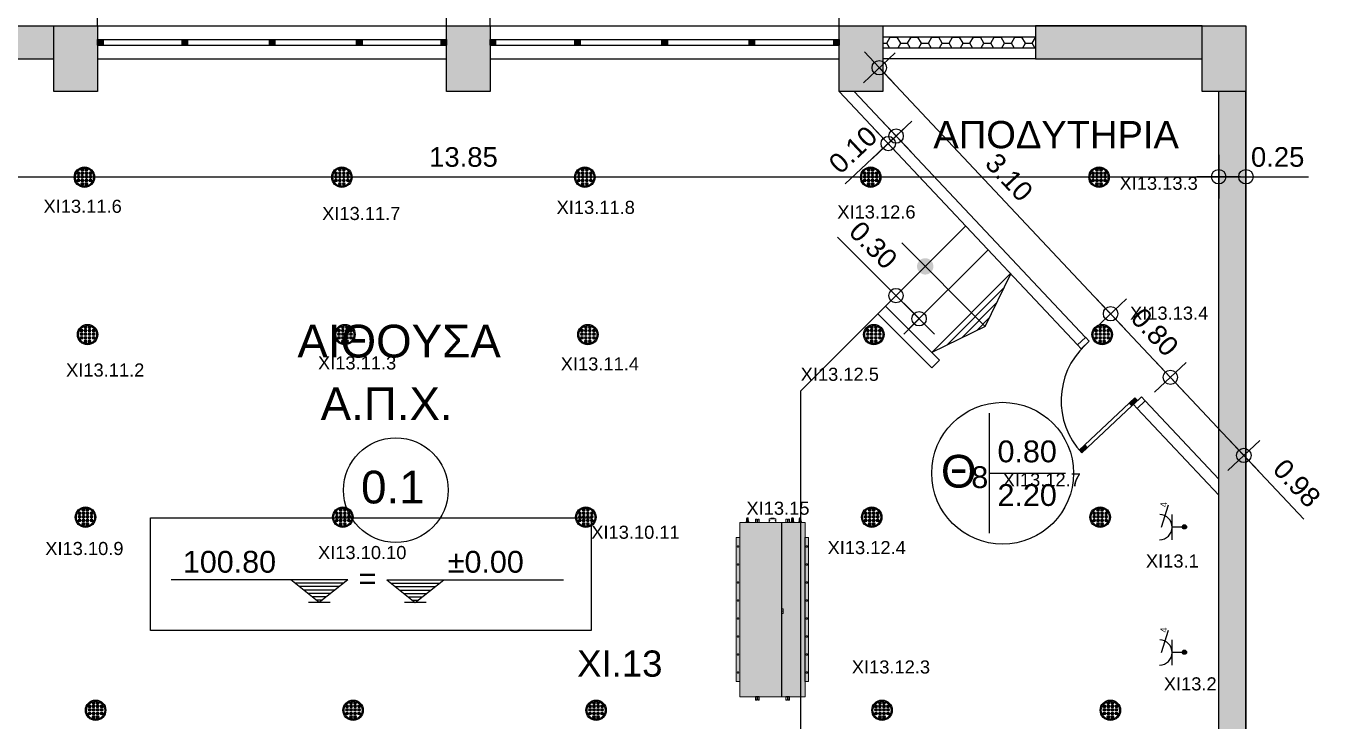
# Model space of a CAD drawing. Header units: metres. Extents: x 0 to 132, y -109 to 310.
# Drawn here: x 43.93 to 55.83, y 19.01 to 25.38 of the extents above; entities that cross this region are included whole.
import ezdxf
from ezdxf.enums import TextEntityAlignment as Align

# ---------------------------------------------------------------- set-up
doc = ezdxf.new("R2010")
doc.units = ezdxf.units.M
doc.header["$LTSCALE"] = 0.036
doc.layers.get('0').update_dxf_attribs({"color": 252})
doc.layers.get('Defpoints').update_dxf_attribs({"color": 252})
for name, color, linetype in [('arxitektonika', 254, 'Continuous'), ('DIMBLK', 252, 'Continuous'), ('electext', 20, 'Continuous'), ('HLEK-SYMBOL', 3, 'Continuous'), ('HLEK_FL001_SYMBOLS', 230, 'Continuous'), ('mihanologika text', 20, 'Continuous'), ('Parathira', 252, 'Continuous')]:
    doc.layers.add(name, color=color, linetype=linetype)
doc.layers.add('axel', color=170, linetype='Continuous', lineweight=0)
doc.styles.add('COMU-N', font='arial.ttf')
doc.styles.get("Standard").update_dxf_attribs({"font": 'arial.ttf'})
doc.dimstyles.new('CADWDOT', dxfattribs={"dimscale": 0.1, "dimtxt": 1.8, "dimasz": 0.08, "dimexe": 2, "dimexo": 0, "dimgap": 0.09, "dimtad": 0, "dimrnd": 0.001, "dimzin": 0, "dimdsep": 46, "dimtxsty": 'Standard', "dimblk1": 'ARTDIM', "dimblk2": 'ARTDIM', "dimsah": 1, "dimcen": 0.09, "dimdle": 0.05, "dimse1": 1, "dimse2": 1, "dimadec": 0, "dimazin": 0, "dimtfac": 1, "dimtmove": 0, "dimatfit": 3, "dimldrblk": 'ARTDIM', "dimfxl": 2, "dimtvp": 0.9999, "dimtolj": 1, "dimtzin": 0, "dimarcsym": 0})

# ---------------------------------------------------------------- blocks, each defined once
blk = doc.blocks.new('A$C3D465094')
at = {"layer": 'Parathira'}
for p, q in [((0.175, 0), (0.175, -3.2)), ((0.225, 0), (0.175, 0)), ((0.175, 0), (0.175, -0.05)), ((0.185, 0), (0.185, -0.05)), ((0.195, 0), (0.195, -0.05)), ((0.205, 0), (0.205, -0.05)), ((0.215, 0), (0.215, -0.05)), ((0.225, 0), (0.225, -3.2)), ((0.225, -0.05), (0.225, 0)), ((0.175, -0.05), (0.225, -0.05)), ((0.225, -0.775), (0.175, -0.775)), ((0.175, -0.775), (0.175, -0.825)), ((0.175, -0.825), (0.225, -0.825)), ((0.185, -0.775), (0.185, -0.825)), ((0.195, -0.775), (0.195, -0.825)), ((0.205, -0.775), (0.205, -0.825)), ((0.215, -0.775), (0.215, -0.825)), ((0.225, -0.825), (0.225, -0.775)), ((0.225, -1.575), (0.175, -1.575)), ((0.175, -1.575), (0.175, -1.625)), ((0.175, -1.625), (0.225, -1.625)), ((0.185, -1.575), (0.185, -1.625)), ((0.195, -1.575), (0.195, -1.625)), ((0.205, -1.575), (0.205, -1.625)), ((0.215, -1.575), (0.215, -1.625)), ((0.225, -1.625), (0.225, -1.575)), ((0.225, -2.375), (0.175, -2.375)), ((0.175, -2.375), (0.175, -2.425)), ((0.185, -2.375), (0.185, -2.425)), ((0.195, -2.375), (0.195, -2.425)), ((0.205, -2.375), (0.205, -2.425)), ((0.215, -2.375), (0.215, -2.425)), ((0.225, -2.425), (0.225, -2.375)), ((0.175, -2.425), (0.225, -2.425)), ((0.225, -3.15), (0.175, -3.15)), ((0.175, -3.15), (0.175, -3.2)), ((0.175, -3.2), (0.225, -3.2)), ((0.185, -3.15), (0.185, -3.2)), ((0.195, -3.15), (0.195, -3.2)), ((0.205, -3.15), (0.205, -3.2)), ((0.215, -3.15), (0.215, -3.2)), ((0.225, -3.2), (0.225, -3.15))]:
    blk.add_line(p, q, dxfattribs=at)
blk = doc.blocks.new('A$C2F020A71')
at = {"layer": 'Parathira'}
for p, q in [((0.05, 0.75), (0.05, 0.05)), ((0.057, 0.68), (0.057, 0.75)), ((0.064, 0.68), (0.064, 0.75)), ((0.071, 0.68), (0.071, 0.75)), ((0.078, 0.68), (0.078, 0.749)), ((0.085, 0.05), (0.085, 0.749)), ((0.085, 0.68), (0.05, 0.68)), ((0.085, 0.12), (0.05, 0.12)), ((0.057, 0.05), (0.057, 0.12)), ((0.064, 0.05), (0.064, 0.12)), ((0.071, 0.05), (0.071, 0.12)), ((0.078, 0.05), (0.078, 0.12)), ((0, 0.1), (0.05, 0.1)), ((0.05, 0), (0, 0)), ((0.05, 0.1), (0.05, 0)), ((0.05, 0.05), (0.085, 0.05)), ((0.75, 0.1), (0.75, 0)), ((0.8, 0.1), (0.75, 0.1)), ((0.75, 0), (0.8, 0))]:
    blk.add_line(p, q, dxfattribs=at)
blk.add_arc((0.05, 0.05), 0.7, 0, 90, dxfattribs=at)
blk = doc.blocks.new('ARTDIM')
at = {"layer": 'DIMBLK'}
for p, q in [((0, -24.9975), (0, 24.9975)), ((-24.9975, 0), (24.9975, 0))]:
    blk.add_line(p, q, dxfattribs=at)
blk.add_circle((0, 0), 8.25, dxfattribs=at)
blk = doc.blocks.new('*D243')
at = {"layer": 'arxitektonika', "color": 0, "lineweight": -2}
for p, q in [((51.838, 24.305), (51.444, 23.935)), ((51.905, 24.368), (51.843, 24.311))]:
    blk.add_line(p, q, dxfattribs=at)
at = {"layer": 'Defpoints', "color": 0, "transparency": 16777216}
for p in [(51.838, 24.305), (52.513, 23.587), (52.586, 23.656)]:
    blk.add_point(p, dxfattribs=at)
at = {"layer": 'arxitektonika', "color": 0, "lineweight": -2, "xscale": 0.008, "yscale": 0.008, "zscale": 0.008}
for p, rotation in [((51.91, 24.374), 43.24496811225573), ((51.838, 24.305), 223.2449681122557)]:
    blk.add_blockref('ARTDIM', p, dxfattribs=dict(at, rotation=rotation))
at = {"layer": 'arxitektonika', "color": 0, "insert": (51.515, 24.248), "char_height": 0.18, "attachment_point": 5, "rotation": 43.245}
blk.add_mtext('\\A1;0.10', dxfattribs=at)
blk = doc.blocks.new('*D245')
at = {"layer": 'arxitektonika', "color": 0, "lineweight": -2}
blk.add_line((41.026, 24.001), (54.86, 24.001), dxfattribs=at)
at = {"layer": 'Defpoints', "color": 0, "transparency": 16777216}
for p in [(41.018, 24.983), (54.868, 24.783), (54.868, 24.001)]:
    blk.add_point(p, dxfattribs=at)
at = {"layer": 'arxitektonika', "color": 0, "lineweight": -2, "xscale": 0.008, "yscale": 0.008, "zscale": 0.008, "rotation": 180}
blk.add_blockref('ARTDIM', (41.018, 24.001), dxfattribs=at)
at = {"layer": 'arxitektonika', "color": 0, "lineweight": -2, "xscale": 0.008, "yscale": 0.008, "zscale": 0.008}
blk.add_blockref('ARTDIM', (54.868, 24.001), dxfattribs=at)
at = {"layer": 'arxitektonika', "color": 0, "insert": (47.943, 24.181), "char_height": 0.18, "attachment_point": 5}
blk.add_mtext('\\A1;13.85', dxfattribs=at)
blk = doc.blocks.new('*D246')
at = {"layer": 'arxitektonika', "color": 0, "lineweight": -2}
for p, q in [((54.876, 24.001), (55.11, 24.001)), ((55.118, 24.001), (55.693, 24.001))]:
    blk.add_line(p, q, dxfattribs=at)
at = {"layer": 'Defpoints', "color": 0, "transparency": 16777216}
for p in [(54.868, 24.783), (55.118, 24.783), (55.118, 24.001)]:
    blk.add_point(p, dxfattribs=at)
at = {"layer": 'arxitektonika', "color": 0, "lineweight": -2, "xscale": 0.008, "yscale": 0.008, "zscale": 0.008, "rotation": 180}
blk.add_blockref('ARTDIM', (54.868, 24.001), dxfattribs=at)
at = {"layer": 'arxitektonika', "color": 0, "lineweight": -2, "xscale": 0.008, "yscale": 0.008, "zscale": 0.008}
blk.add_blockref('ARTDIM', (55.118, 24.001), dxfattribs=at)
at = {"layer": 'arxitektonika', "color": 0, "insert": (55.409, 24.181), "char_height": 0.18, "attachment_point": 5}
blk.add_mtext('\\A1;0.25', dxfattribs=at)
blk = doc.blocks.new('*D45')
at = {"layer": 'arxitektonika', "color": 0, "lineweight": -2}
blk.add_line((51.761, 24.994), (53.871, 22.751), dxfattribs=at)
at = {"layer": 'Defpoints', "color": 0, "transparency": 16777216}
for p in [(51.525, 24.783), (53.877, 22.745), (53.646, 22.528)]:
    blk.add_point(p, dxfattribs=at)
at = {"layer": 'arxitektonika', "color": 0, "lineweight": -2, "xscale": 0.008, "yscale": 0.008, "zscale": 0.008}
for p, rotation in [((51.756, 25), 133.2449681122559), ((53.877, 22.745), 313.2449681122559)]:
    blk.add_blockref('ARTDIM', p, dxfattribs=dict(at, rotation=rotation))
at = {"layer": 'arxitektonika', "color": 0, "insert": (52.947, 23.996), "char_height": 0.18, "attachment_point": 5, "rotation": 313.245}
blk.add_mtext('\\A1;3.10', dxfattribs=at)
blk = doc.blocks.new('*D46')
at = {"layer": 'arxitektonika', "color": 0, "lineweight": -2}
blk.add_line((53.882, 22.739), (54.419, 22.168), dxfattribs=at)
at = {"layer": 'Defpoints', "color": 0, "transparency": 16777216}
for p in [(53.646, 22.528), (54.425, 22.162), (54.194, 21.946)]:
    blk.add_point(p, dxfattribs=at)
at = {"layer": 'arxitektonika', "color": 0, "lineweight": -2, "xscale": 0.008, "yscale": 0.008, "zscale": 0.008}
for p, rotation in [((53.877, 22.745), 133.2449681122552), ((54.425, 22.162), 313.2449681122552)]:
    blk.add_blockref('ARTDIM', p, dxfattribs=dict(at, rotation=rotation))
at = {"layer": 'arxitektonika', "color": 0, "insert": (54.282, 22.577), "char_height": 0.18, "attachment_point": 5, "rotation": 313.245}
blk.add_mtext('\\A1;0.80', dxfattribs=at)
blk = doc.blocks.new('*D47')
at = {"layer": 'arxitektonika', "color": 0, "lineweight": -2}
for p, q in [((54.43, 22.157), (55.093, 21.452)), ((55.099, 21.446), (55.648, 20.862))]:
    blk.add_line(p, q, dxfattribs=at)
at = {"layer": 'Defpoints', "color": 0, "transparency": 16777216}
for p in [(54.186, 21.937), (55.099, 21.446), (54.86, 21.221)]:
    blk.add_point(p, dxfattribs=at)
at = {"layer": 'arxitektonika', "color": 0, "lineweight": -2, "xscale": 0.008, "yscale": 0.008, "zscale": 0.008}
for p, rotation in [((54.425, 22.162), 133.2449681122554), ((55.099, 21.446), 313.2449681122554)]:
    blk.add_blockref('ARTDIM', p, dxfattribs=dict(at, rotation=rotation))
at = {"layer": 'arxitektonika', "color": 0, "insert": (55.585, 21.192), "char_height": 0.18, "attachment_point": 5, "rotation": 313.245}
blk.add_mtext('\\A1;0.98', dxfattribs=at)
blk = doc.blocks.new('*D52')
at = {"layer": 'arxitektonika', "color": 0, "lineweight": -2}
for p, q in [((51.909, 22.911), (51.374, 23.447)), ((52.116, 22.705), (51.915, 22.906))]:
    blk.add_line(p, q, dxfattribs=at)
at = {"layer": 'Defpoints', "color": 0, "transparency": 16777216}
for p in [(51.813, 22.815), (52.121, 22.699), (52.025, 22.603)]:
    blk.add_point(p, dxfattribs=at)
at = {"layer": 'arxitektonika', "color": 0, "lineweight": -2, "xscale": 0.008, "yscale": 0.008, "zscale": 0.008}
for p, rotation in [((51.909, 22.911), 134.9999999999996), ((52.121, 22.699), 314.9999999999995)]:
    blk.add_blockref('ARTDIM', p, dxfattribs=dict(at, rotation=rotation))
at = {"layer": 'arxitektonika', "color": 0, "insert": (51.701, 23.374), "char_height": 0.18, "attachment_point": 5, "rotation": 315}
blk.add_mtext('\\A1;0.30', dxfattribs=at)
blk = doc.blocks.new('gJ6_a14')
at = {"linetype": 'Continuous'}
for p, q in [((-0.1176, 0.1119), (0.113, 0.1119)), ((0, 0.1119), (0, 0))]:
    blk.add_line(p, q, dxfattribs=at)
blk.add_arc((-0.0023, 0.2279), 0.1153, 180, 358.95657, dxfattribs=at)
blk = doc.blocks.new('*X789')
at = {"color": 0}
for p, q in [((15.598, 2.587), (15.737, 2.727)), ((15.598, 2.622), (15.702, 2.727)), ((15.601, 2.607), (15.609, 2.616)), ((15.604, 2.646), (15.605, 2.647)), ((15.605, 2.559), (15.765, 2.719)), ((15.605, 2.577), (15.614, 2.585)), ((15.609, 2.652), (15.618, 2.66)), ((15.611, 2.547), (15.618, 2.554)), ((15.614, 2.621), (15.623, 2.63)), ((15.617, 2.536), (15.789, 2.707)), ((15.618, 2.59), (15.627, 2.599)), ((15.623, 2.665), (15.631, 2.674)), ((15.623, 2.559), (15.631, 2.568)), ((15.627, 2.634), (15.636, 2.643)), ((15.627, 2.528), (15.636, 2.537)), ((15.631, 2.603), (15.64, 2.612)), ((15.633, 2.516), (15.808, 2.691)), ((15.636, 2.678), (15.645, 2.687)), ((15.636, 2.572), (15.645, 2.581)), ((15.64, 2.647), (15.649, 2.656)), ((15.64, 2.541), (15.649, 2.55)), ((15.645, 2.616), (15.654, 2.625)), ((15.645, 2.51), (15.654, 2.519)), ((15.649, 2.691), (15.658, 2.7)), ((15.649, 2.585), (15.658, 2.594)), ((15.653, 2.501), (15.824, 2.672)), ((15.654, 2.66), (15.662, 2.669)), ((15.654, 2.554), (15.662, 2.563)), ((15.658, 2.63), (15.667, 2.638)), ((15.658, 2.523), (15.667, 2.532)), ((15.662, 2.705), (15.671, 2.714)), ((15.662, 2.599), (15.671, 2.607)), ((15.664, 2.494), (15.671, 2.501)), ((15.667, 2.674), (15.676, 2.683)), ((15.667, 2.568), (15.676, 2.577)), ((15.671, 2.643), (15.68, 2.652)), ((15.671, 2.537), (15.68, 2.546)), ((15.676, 2.718), (15.678, 2.721)), ((15.676, 2.489), (15.836, 2.648)), ((15.676, 2.612), (15.685, 2.621)), ((15.676, 2.506), (15.685, 2.515)), ((15.68, 2.687), (15.689, 2.696)), ((15.68, 2.581), (15.689, 2.59)), ((15.685, 2.656), (15.693, 2.665)), ((15.685, 2.55), (15.693, 2.559)), ((15.689, 2.625), (15.698, 2.634)), ((15.689, 2.519), (15.698, 2.528)), ((15.693, 2.7), (15.702, 2.709)), ((15.693, 2.594), (15.702, 2.603)), ((15.693, 2.488), (15.702, 2.497)), ((15.698, 2.669), (15.707, 2.678)), ((15.698, 2.563), (15.707, 2.572)), ((15.702, 2.638), (15.711, 2.647)), ((15.702, 2.532), (15.711, 2.541)), ((15.705, 2.482), (15.843, 2.62)), ((15.707, 2.714), (15.715, 2.722)), ((15.707, 2.607), (15.715, 2.616)), ((15.707, 2.501), (15.715, 2.51)), ((15.711, 2.683), (15.72, 2.691)), ((15.711, 2.577), (15.72, 2.585)), ((15.715, 2.652), (15.724, 2.66)), ((15.715, 2.546), (15.724, 2.554)), ((15.72, 2.727), (15.721, 2.728)), ((15.72, 2.621), (15.729, 2.63)), ((15.72, 2.515), (15.729, 2.523)), ((15.724, 2.696), (15.733, 2.705)), ((15.724, 2.59), (15.733, 2.599)), ((15.724, 2.484), (15.733, 2.493)), ((15.729, 2.665), (15.738, 2.674)), ((15.729, 2.559), (15.738, 2.568)), ((15.733, 2.634), (15.742, 2.643)), ((15.733, 2.528), (15.742, 2.537)), ((15.738, 2.709), (15.746, 2.718)), ((15.738, 2.603), (15.746, 2.612)), ((15.738, 2.497), (15.746, 2.506)), ((15.741, 2.482), (15.842, 2.584)), ((15.742, 2.678), (15.751, 2.687)), ((15.742, 2.572), (15.751, 2.581)), ((15.746, 2.647), (15.755, 2.656)), ((15.746, 2.541), (15.755, 2.55)), ((15.751, 2.722), (15.752, 2.724)), ((15.751, 2.616), (15.76, 2.625)), ((15.751, 2.51), (15.76, 2.519)), ((15.755, 2.691), (15.764, 2.7)), ((15.755, 2.585), (15.764, 2.594)), ((15.76, 2.66), (15.768, 2.669)), ((15.76, 2.554), (15.768, 2.563)), ((15.764, 2.63), (15.773, 2.638)), ((15.764, 2.523), (15.773, 2.532)), ((15.768, 2.705), (15.777, 2.714)), ((15.768, 2.599), (15.777, 2.607)), ((15.768, 2.493), (15.777, 2.501)), ((15.773, 2.674), (15.782, 2.683)), ((15.773, 2.568), (15.782, 2.577)), ((15.777, 2.643), (15.786, 2.652)), ((15.777, 2.537), (15.786, 2.546)), ((15.782, 2.612), (15.791, 2.621)), ((15.782, 2.506), (15.791, 2.515)), ((15.786, 2.687), (15.795, 2.696)), ((15.786, 2.581), (15.795, 2.59)), ((15.791, 2.656), (15.799, 2.665)), ((15.791, 2.55), (15.799, 2.559)), ((15.795, 2.625), (15.804, 2.634)), ((15.795, 2.519), (15.804, 2.528)), ((15.799, 2.594), (15.808, 2.603)), ((15.804, 2.669), (15.813, 2.678)), ((15.804, 2.563), (15.813, 2.572)), ((15.808, 2.638), (15.817, 2.647)), ((15.808, 2.532), (15.817, 2.541)), ((15.813, 2.607), (15.822, 2.616)), ((15.817, 2.577), (15.826, 2.585)), ((15.822, 2.652), (15.83, 2.66)), ((15.822, 2.546), (15.83, 2.554)), ((15.826, 2.621), (15.835, 2.63)), ((15.83, 2.59), (15.839, 2.599)), ((15.835, 2.559), (15.835, 2.56)), ((15.839, 2.634), (15.84, 2.635)), ((15.844, 2.603), (15.844, 2.603))]:
    blk.add_line(p, q, dxfattribs=at)
blk = doc.blocks.new('GJ6_A78')
at = {"layer": 'HLEK-SYMBOL', "color": 0, "linetype": 'Continuous'}
blk.add_circle((0, 0), 0.0989, dxfattribs=at)
at = {"layer": 'HLEK-SYMBOL', "color": 0, "xscale": 0.8, "yscale": 0.8, "zscale": 0.8}
blk.add_blockref('*X789', (-12.576, -2.084), dxfattribs=at)
blk = doc.blocks.new('priza')
at = {"layer": 'HLEK_FL001_SYMBOLS', "rotation": 180}
blk.add_blockref('gJ6_a14', (87.4, -100.495), dxfattribs=at)
at = {"layer": 'HLEK_FL001_SYMBOLS', "xscale": 0.1951472641207488, "yscale": 0.1951472641207488, "zscale": 0.1951472641207488}
blk.add_blockref('GJ6_A78', (87.4, -100.495), dxfattribs=at)
blk = doc.blocks.new('priza tetrapli')
at = {"layer": 'HLEK_FL001_SYMBOLS', "ltscale": 5}
blk.add_line((444.126, -18.901), (444.331, -18.966), dxfattribs=at)
at = {"layer": 'HLEK_FL001_SYMBOLS', "rotation": 180}
blk.add_blockref('priza', (531.53, -119.607), dxfattribs=at)
at = {"layer": 'HLEK_FL001_SYMBOLS', "ltscale": 5}
blk.add_text('4', height=0.06, dxfattribs=at).set_placement((444.31, -18.952))
blk = doc.blocks.new('led downlight 26W xoneyto 18cm')
at = {"layer": 'HLEK_FL001_SYMBOLS'}
h = blk.add_hatch(color=256, dxfattribs=at)
h.paths.add_polyline_path([(45.011, 62.652, 1), (45.198, 62.652, 1)])
h.paths.add_polyline_path([(45.187, 62.652, 1), (45.021, 62.652, 1)], flags=16)
at = {"layer": 'HLEK_FL001_SYMBOLS', "linetype": 'Continuous', "lineweight": 0}
h = blk.add_hatch(color=11, dxfattribs=at)
h.dxf.hatch_style = 1
h.paths.add_polyline_path([(45.098, 62.719, 1), (45.072, 62.719, 1)])
h = blk.add_hatch(color=11, dxfattribs=at)
h.dxf.hatch_style = 1
h.paths.add_polyline_path([(45.136, 62.719, 1), (45.109, 62.719, 1)])
h = blk.add_hatch(color=11, dxfattribs=at)
h.dxf.hatch_style = 1
h.paths.add_polyline_path([(45.062, 62.688, 1), (45.035, 62.688, 1)])
h = blk.add_hatch(color=11, dxfattribs=at)
h.dxf.hatch_style = 1
h.paths.add_polyline_path([(45.062, 62.656, 1), (45.035, 62.656, 1)])
h = blk.add_hatch(color=11, dxfattribs=at)
h.dxf.hatch_style = 1
h.paths.add_polyline_path([(45.062, 62.622, 1), (45.035, 62.622, 1)])
h = blk.add_hatch(color=11, dxfattribs=at)
h.dxf.hatch_style = 1
h.paths.add_polyline_path([(45.098, 62.688, 1), (45.072, 62.688, 1)])
h = blk.add_hatch(color=11, dxfattribs=at)
h.dxf.hatch_style = 1
h.paths.add_polyline_path([(45.098, 62.656, 1), (45.072, 62.656, 1)])
h = blk.add_hatch(color=11, dxfattribs=at)
h.dxf.hatch_style = 1
h.paths.add_polyline_path([(45.098, 62.622, 1), (45.072, 62.622, 1)])
h = blk.add_hatch(color=11, dxfattribs=at)
h.dxf.hatch_style = 1
h.paths.add_polyline_path([(45.136, 62.688, 1), (45.109, 62.688, 1)])
h = blk.add_hatch(color=11, dxfattribs=at)
h.dxf.hatch_style = 1
h.paths.add_polyline_path([(45.136, 62.656, 1), (45.109, 62.656, 1)])
h = blk.add_hatch(color=11, dxfattribs=at)
h.dxf.hatch_style = 1
h.paths.add_polyline_path([(45.136, 62.622, 1), (45.109, 62.622, 1)])
h = blk.add_hatch(color=11, dxfattribs=at)
h.dxf.hatch_style = 1
h.paths.add_polyline_path([(45.172, 62.688, 1), (45.145, 62.688, 1)])
h = blk.add_hatch(color=11, dxfattribs=at)
h.dxf.hatch_style = 1
h.paths.add_polyline_path([(45.172, 62.656, 1), (45.145, 62.656, 1)])
h = blk.add_hatch(color=11, dxfattribs=at)
h.dxf.hatch_style = 1
h.paths.add_polyline_path([(45.172, 62.622, 1), (45.145, 62.622, 1)])
h = blk.add_hatch(color=11, dxfattribs=at)
h.dxf.hatch_style = 1
h.paths.add_polyline_path([(45.098, 62.591, 1), (45.072, 62.591, 1)])
h = blk.add_hatch(color=11, dxfattribs=at)
h.dxf.hatch_style = 1
h.paths.add_polyline_path([(45.136, 62.591, 1), (45.109, 62.591, 1)])
at = {"layer": 'HLEK_FL001_SYMBOLS'}
for radius in [0.0936, 0.0831]:
    blk.add_circle((45.104, 62.652), radius, dxfattribs=at)
at = {"layer": 'HLEK_FL001_SYMBOLS', "linetype": 'Continuous', "lineweight": 0}
for centre in [(45.085, 62.719), (45.122, 62.719), (45.049, 62.688), (45.049, 62.656), (45.049, 62.622), (45.085, 62.688), (45.085, 62.656), (45.085, 62.622), (45.122, 62.688), (45.122, 62.656), (45.122, 62.622), (45.159, 62.688), (45.159, 62.656), (45.159, 62.622), (45.085, 62.591), (45.122, 62.591)]:
    blk.add_circle(centre, 0.0134, dxfattribs=at)
blk = doc.blocks.new('A$C5A126718')
at = {"layer": 'axel'}
for p, q in [((-0.032, 0.034), (-0.032, 0.032)), ((-0.03, 0.034), (-0.032, 0.034)), ((-0.032, 0.032), (-0.032, 0.024)), ((-0.032, 0.032), (-0.03, 0.032)), ((-0.032, 0.024), (-0.03, 0.024)), ((-0.032, 0.024), (-0.032, 0.021)), ((-0.03, 0.021), (-0.032, 0.021)), ((-0.03, 0.013), (-0.032, 0.013)), ((-0.032, 0.013), (-0.032, 0.011)), ((-0.032, 0.011), (-0.03, 0.011)), ((-0.032, 0.011), (-0.032, 0.002)), ((-0.032, 0.002), (-0.03, 0.002)), ((-0.032, 0.002), (-0.032, 0)), ((-0.03, 0), (-0.032, 0)), ((-0.001, 0.034), (-0.03, 0.034)), ((-0.03, 0.034), (-0.03, 0.032)), ((-0.03, 0.032), (-0.03, 0.024)), ((-0.03, 0.024), (-0.03, 0.021)), ((-0.03, 0.021), (-0.013, 0.021)), ((-0.03, 0.013), (-0.03, 0.011)), ((-0.013, 0.013), (-0.03, 0.013)), ((-0.03, 0.011), (-0.03, 0.002)), ((-0.03, 0.002), (-0.03, 0)), ((-0.03, 0), (-0.001, 0)), ((-0.001, 0.034), (0, 0.034)), ((-0.001, 0.034), (-0.001, 0.033)), ((-0.001, 0.033), (-0.001, 0.03)), ((-0.001, 0.03), (-0.001, 0.027)), ((-0.001, 0.027), (0, 0.027)), ((-0.001, 0.027), (-0.001, 0.027)), ((-0.001, 0.007), (-0.001, 0.027)), ((-0.001, 0.007), (0, 0.007)), ((-0.001, 0.007), (-0.001, 0.004)), ((-0.001, 0.007), (-0.001, 0.007)), ((-0.001, 0.004), (-0.001, 0.001)), ((-0.001, 0.001), (-0.001, 0)), ((-0.001, 0), (0, 0)), ((0, 0.027), (0, 0.034)), ((0, 0.027), (0, 0.034)), ((0, 0.021), (0, 0.027)), ((0, 0.021), (0, 0.027)), ((0, 0.021), (0, 0.021)), ((0, 0.019), (0, 0.021)), ((0, 0.021), (0, 0.021)), ((0, 0.019), (0, 0.021)), ((0, 0.016), (0, 0.019)), ((0, 0.016), (0, 0.019)), ((0, 0.014), (0, 0.016)), ((0, 0.014), (0, 0.016)), ((0, 0.013), (0, 0.014)), ((0, 0.013), (0, 0.014)), ((0, 0.007), (0, 0.013)), ((0, 0.007), (0, 0.013)), ((0, 0), (0, 0.007)), ((0, 0), (0, 0.007))]:
    blk.add_line(p, q, dxfattribs=at)
blk.add_arc((-0.013, 0.017), 0.00429, 270, 90, dxfattribs=at)
blk = doc.blocks.new('A$C3A54651E')
at = {"layer": 'axel'}
for p, q in [((0.009, 0.023), (0, 0.023)), ((0, 0.023), (0, 0)), ((0.009, 0), (0, 0)), ((0.009, 0), (0.009, 0.023)), ((0.009, 0.017), (0.016, 0.017)), ((0.009, 0.006), (0.016, 0.006)), ((0.016, 0.004), (0.016, 0.019)), ((0.016, 0.019), (0.017, 0.019)), ((0.016, 0.004), (0.017, 0.003)), ((0.017, 0.003), (0.017, 0.019)), ((0.017, 0.019), (0.018, 0.019)), ((0.017, 0.003), (0.018, 0.003)), ((0.018, 0.02), (0.018, 0.02)), ((0.018, 0.02), (0.018, 0.02)), ((0.018, 0.02), (0.018, 0.019)), ((0.018, 0.019), (0.018, 0.015)), ((0.018, 0.015), (0.018, 0.007)), ((0.018, 0.007), (0.018, 0.003)), ((0.018, 0.003), (0.018, 0.003)), ((0.018, 0.003), (0.018, 0.003)), ((0.019, 0.02), (0.025, 0.02)), ((0.019, 0.02), (0.025, 0.02)), ((0.019, 0.011), (0.025, 0.011)), ((0.019, 0.003), (0.025, 0.003)), ((0.026, 0.018), (0.026, 0.02)), ((0.026, 0.02), (0.026, 0.02)), ((0.026, 0.02), (0.026, 0.02)), ((0.026, 0.015), (0.026, 0.018)), ((0.026, 0.018), (0.028, 0.018)), ((0.026, 0.007), (0.026, 0.015)), ((0.026, 0.005), (0.026, 0.007)), ((0.026, 0.003), (0.026, 0.005)), ((0.026, 0.005), (0.028, 0.005)), ((0.026, 0.003), (0.026, 0.003)), ((0.028, 0.019), (0.037, 0.019)), ((0.028, 0.018), (0.028, 0.019)), ((0.028, 0.005), (0.028, 0.018)), ((0.028, 0.003), (0.028, 0.005)), ((0.028, 0.003), (0.037, 0.003)), ((0.037, 0.003), (0.037, 0.019)), ((0.037, 0.019), (0.037, 0.019)), ((0.037, 0.018), (0.037, 0.019)), ((0.037, 0.005), (0.037, 0.018)), ((0.037, 0.018), (0.04, 0.018)), ((0.037, 0.004), (0.037, 0.005)), ((0.037, 0.005), (0.04, 0.005)), ((0.037, 0.004), (0.037, 0.003)), ((0.04, 0.005), (0.04, 0.018)), ((0.042, 0.016), (0.04, 0.018)), ((0.042, 0.007), (0.04, 0.005)), ((0.042, 0.007), (0.042, 0.016))]:
    blk.add_line(p, q, dxfattribs=at)
for points in [[(0.019, 0.02, 0.015295), (0.019, 0.019, 0.017604), (0.019, 0.018), (0.018, 0.017, 0.02245), (0.018, 0.016), (0.018, 0.015)], [(0.018, 0.02, 0.159929), (0.018, 0.02, 0.090191), (0.018, 0.02, 0.0462), (0.018, 0.02, 0.02623), (0.019, 0.02), (0.019, 0.02, 0.013719), (0.019, 0.02, 0.009481), (0.019, 0.02, 0.006867), (0.019, 0.02, 0.005151), (0.019, 0.02)], [(0.019, 0.02, 0.004311), (0.019, 0.02, 0.005535), (0.019, 0.02, 0.007292), (0.019, 0.02, 0.009929), (0.019, 0.02), (0.019, 0.02, 0.019665), (0.018, 0.02, 0.032685), (0.018, 0.02, 0.060642), (0.018, 0.02), (0.018, 0.02)], [(0.018, 0.015, 0.023182), (0.018, 0.014, 0.022013), (0.019, 0.013), (0.019, 0.013, 0.017076), (0.019, 0.011), (0.019, 0.011)], [(0.019, 0.011, 0.016103), (0.019, 0.01, 0.018613), (0.019, 0.009), (0.018, 0.008, 0.023826), (0.018, 0.007), (0.018, 0.007)], [(0.018, 0.007, 0.024647), (0.018, 0.006, 0.023359), (0.019, 0.005), (0.019, 0.004, 0.018023), (0.019, 0.003), (0.019, 0.003)], [(0.019, 0.003, -0.004311), (0.019, 0.003, -0.005535), (0.019, 0.003, -0.007292), (0.019, 0.003, -0.009929), (0.019, 0.003), (0.019, 0.003, -0.019665), (0.018, 0.003, -0.032685), (0.018, 0.003, -0.060642), (0.018, 0.003), (0.018, 0.003)], [(0.025, 0.02, 0.004812), (0.026, 0.02, 0.00636), (0.026, 0.02, 0.008685), (0.026, 0.02, 0.012384), (0.026, 0.02), (0.026, 0.02, 0.023143), (0.026, 0.02, 0.039656), (0.026, 0.02, 0.07579), (0.026, 0.02, 0.144125), (0.026, 0.02)], [(0.026, 0.015, 0.023214), (0.026, 0.016, 0.02204), (0.026, 0.018), (0.026, 0.018, 0.017046), (0.026, 0.019), (0.025, 0.02)], [(0.026, 0.02, 0.102242), (0.026, 0.02, 0.051435), (0.026, 0.02, 0.028507), (0.026, 0.02, 0.01755), (0.026, 0.02), (0.026, 0.02, 0.009159), (0.026, 0.02, 0.006785), (0.026, 0.02, 0.005184), (0.026, 0.02), (0.025, 0.02)], [(0.025, 0.011, 0.01528), (0.026, 0.012, 0.017585), (0.026, 0.013), (0.026, 0.014, 0.022468), (0.026, 0.015), (0.026, 0.015)], [(0.026, 0.007, 0.024685), (0.026, 0.008, 0.023392), (0.026, 0.009), (0.026, 0.009, 0.017988), (0.026, 0.01), (0.025, 0.011)], [(0.025, 0.003, 0.016073), (0.026, 0.004, 0.018575), (0.026, 0.005), (0.026, 0.005, 0.023861), (0.026, 0.006), (0.026, 0.007)], [(0.026, 0.003, -0.102242), (0.026, 0.003, -0.051435), (0.026, 0.003, -0.028507), (0.026, 0.003, -0.01755), (0.026, 0.003), (0.026, 0.003, -0.009159), (0.026, 0.003, -0.006785), (0.026, 0.003, -0.005184), (0.026, 0.003), (0.025, 0.003)]]:
    blk.add_lwpolyline(points, format="xyb", dxfattribs=at)
blk = doc.blocks.new('A$C531E15D6')
at = {"layer": 'axel'}
for p, q in [((0, 0.024), (0, -0.036)), ((0, 0.024), (0.001, 0.024)), ((0.002, 0.024), (0, 0.022)), ((0, 0.006), (0, 0.022)), ((0, 0.013), (0, 0.013)), ((0, 0.011), (0, 0.011)), ((0, 0.007), (0, 0.003)), ((0, 0.007), (0, 0.003)), ((0, -0.006), (0, 0.006)), ((0, 0.006), (0, 0.006)), ((0, -0.006), (0, 0.006)), ((0, 0.003), (0, -0.028)), ((0.001, 0.024), (0.001, 0.024)), ((0.001, 0.024), (0.002, 0.024)), ((0.001, 0.024), (0.001, 0.024)), ((0.002, 0.024), (0.032, 0.024)), ((0.002, 0.024), (0.032, 0.024)), ((0.032, 0.024), (0.034, 0.022)), ((0.034, 0.022), (0.034, 0.013)), ((0.034, 0.022), (0.034, 0.013)), ((0.038, 0.013), (0.034, 0.013)), ((0.034, 0.013), (0.034, -0.025)), ((0.034, 0.013), (0.034, -0.025)), ((0.035, 0.006), (0.034, 0.006)), ((0.035, 0.006), (0.035, -0.006)), ((0.036, 0.01), (0.036, 0.005)), ((0.04, 0.01), (0.036, 0.01)), ((0.036, 0.005), (0.036, 0.004)), ((0.036, 0.005), (0.036, 0.004)), ((0.036, 0.004), (0.036, -0.006)), ((0.036, 0.004), (0.036, -0.006)), ((0.038, 0.013), (0.038, 0.01)), ((0.04, 0.01), (0.04, -0.006)), ((0, -0.018), (0, -0.006)), ((0, -0.018), (0, -0.006)), ((0, -0.034), (0, -0.018)), ((0, -0.018), (0, -0.018)), ((0, -0.023), (0, -0.023)), ((0, -0.025), (0, -0.025)), ((0, -0.028), (0, -0.031)), ((0, -0.028), (0, -0.031)), ((0.002, -0.036), (0, -0.034)), ((0, -0.036), (0.002, -0.036)), ((0.032, -0.036), (0.002, -0.036)), ((0.032, -0.036), (0.002, -0.036)), ((0.034, -0.034), (0.032, -0.036)), ((0.035, -0.017), (0.034, -0.017)), ((0.038, -0.024), (0.034, -0.024)), ((0.034, -0.025), (0.034, -0.034)), ((0.034, -0.025), (0.034, -0.034)), ((0.035, -0.006), (0.035, -0.017)), ((0.036, -0.006), (0.036, -0.016)), ((0.036, -0.006), (0.036, -0.016)), ((0.036, -0.016), (0.036, -0.022)), ((0.036, -0.016), (0.036, -0.016)), ((0.036, -0.016), (0.036, -0.016)), ((0.04, -0.022), (0.036, -0.022)), ((0.038, -0.024), (0.038, -0.022)), ((0.04, -0.006), (0.04, -0.022))]:
    blk.add_line(p, q, dxfattribs=at)
for centre, radius in [((0.017, 0.02), 0.00214), ((0.017, 0.02), 0.00111), ((0.017, -0.032), 0.00214), ((0.017, -0.032), 0.00111)]:
    blk.add_circle(centre, radius, dxfattribs=at)
for centre, radius, start, end in [((0.032, 0.022), 0.00214, 0, 90), ((0.035, 0.005), 0.00107, 0, 89.5416), ((0.032, -0.034), 0.00214, 270, 0), ((0.035, -0.016), 0.00107, 270.4584, 0)]:
    blk.add_arc(centre, radius, start, end, dxfattribs=at)
blk = doc.blocks.new('FCU 10 KANALATO')
at = {"layer": 'axel'}
for color, points in [(150, [(47986.674, 13560.163), (47986.674, 13560.021), (47986.675, 13560.021), (47986.675, 13560.013), (47986.675, 13560.007), (47986.675, 13560.007), (47986.675, 13560.002), (47986.675, 13559.993), (47986.675, 13559.986), (47986.674, 13559.986), (47986.674, 13559.782), (47987.779, 13559.782), (47988.267, 13559.782), (47988.267, 13559.782), (47988.27, 13559.782), (47988.27, 13560.163)]), (151, [(47988.271, 13559.565), (47988.271, 13559.598), (47988.271, 13559.598), (47988.271, 13559.621), (47988.271, 13559.621), (47988.271, 13559.668), (47988.271, 13559.668), (47988.271, 13559.691), (47988.271, 13559.691), (47988.271, 13559.706), (47988.271, 13559.706), (47988.271, 13559.713), (47988.271, 13559.719), (47988.271, 13559.72), (47988.271, 13559.725), (47988.271, 13559.733), (47988.271, 13559.74), (47988.271, 13559.74), (47988.271, 13559.778), (47987.48, 13559.778), (47987.48, 13559.764), (47987.436, 13559.764), (47987.436, 13559.778), (47986.674, 13559.778), (47986.674, 13559.74), (47986.675, 13559.74), (47986.675, 13559.733), (47986.675, 13559.727), (47986.675, 13559.722), (47986.675, 13559.719), (47986.675, 13559.713), (47986.675, 13559.706), (47986.674, 13559.706), (47986.674, 13559.565)])]:
    blk.add_hatch(color=color, dxfattribs=at).paths.add_polyline_path(points)
h = blk.add_hatch(color=211, dxfattribs=at)
h.paths.add_polyline_path([(47988.134, 13560.164), (47988.134, 13560.197), (47986.814, 13560.197), (47986.814, 13560.164)])
h.paths.add_polyline_path([(47987.556, 13560.188, -1), (47987.556, 13560.173, -1)], flags=16)
h.paths.add_polyline_path([(47987.391, 13560.173, -1), (47987.391, 13560.188, -1)], flags=16)
h.paths.add_polyline_path([(47987.721, 13560.188, -1), (47987.721, 13560.173, -1)], flags=16)
h.paths.add_polyline_path([(47987.226, 13560.173, -1), (47987.226, 13560.188, -1)], flags=16)
h.paths.add_polyline_path([(47987.886, 13560.188, -1), (47987.886, 13560.173, -1)], flags=16)
h.paths.add_polyline_path([(47987.061, 13560.173, -1), (47987.061, 13560.188, -1)], flags=16)
h.paths.add_polyline_path([(47988.051, 13560.188, -1), (47988.051, 13560.173, -1)], flags=16)
h.paths.add_polyline_path([(47986.896, 13560.173, -1), (47986.896, 13560.188, -1)], flags=16)
h = blk.add_hatch(color=211, dxfattribs=at)
h.paths.add_polyline_path([(47988.134, 13559.533), (47988.134, 13559.566), (47986.814, 13559.566), (47986.814, 13559.533)])
h.paths.add_polyline_path([(47987.556, 13559.557, -1), (47987.556, 13559.542, -1)], flags=16)
h.paths.add_polyline_path([(47987.391, 13559.542, -1), (47987.391, 13559.557, -1)], flags=16)
h.paths.add_polyline_path([(47987.721, 13559.557, -1), (47987.721, 13559.542, -1)], flags=16)
h.paths.add_polyline_path([(47987.226, 13559.542, -1), (47987.226, 13559.557, -1)], flags=16)
h.paths.add_polyline_path([(47987.886, 13559.557, -1), (47987.886, 13559.542, -1)], flags=16)
h.paths.add_polyline_path([(47987.061, 13559.542, -1), (47987.061, 13559.557, -1)], flags=16)
h.paths.add_polyline_path([(47988.051, 13559.557, -1), (47988.051, 13559.542, -1)], flags=16)
h.paths.add_polyline_path([(47986.896, 13559.542, -1), (47986.896, 13559.557, -1)], flags=16)
for p, q in [((47986.674, 13559.782), (47987.779, 13559.782)), ((47986.674, 13559.78), (47987.782, 13559.78)), ((47986.674, 13559.78), (47987.779, 13559.78)), ((47987.735, 13559.778), (47986.674, 13559.778)), ((47987.436, 13559.778), (47987.436, 13559.78)), ((47987.436, 13559.764), (47987.436, 13559.778)), ((47987.48, 13559.778), (47987.48, 13559.78)), ((47987.48, 13559.778), (47987.48, 13559.764)), ((47988.271, 13559.778), (47987.733, 13559.778)), ((47987.779, 13559.782), (47988.267, 13559.782)), ((47987.779, 13559.78), (47988.271, 13559.78)), ((47987.779, 13559.78), (47988.271, 13559.78)), ((47987.436, 13559.766), (47987.48, 13559.766)), ((47987.48, 13559.764), (47987.436, 13559.764))]:
    blk.add_line(p, q, dxfattribs=at)
for points in [[(47986.674, 13560.163), (47988.27, 13560.163), (47988.27, 13559.782), (47986.674, 13559.782)], [(47986.674, 13560.163), (47988.271, 13560.163), (47988.271, 13559.565), (47986.674, 13559.565)], [(47986.674, 13559.565), (47988.271, 13559.565), (47988.271, 13559.778), (47986.674, 13559.778)]]:
    blk.add_lwpolyline(points, close=True, dxfattribs=at)
at = {"layer": 'axel', "linetype": 'Continuous'}
for points in [[(47986.814, 13560.164), (47988.134, 13560.164), (47988.134, 13560.197), (47986.814, 13560.197)], [(47986.814, 13559.533), (47988.134, 13559.533), (47988.134, 13559.566), (47986.814, 13559.566)]]:
    blk.add_lwpolyline(points, close=True, dxfattribs=at)
for centre in [(47986.896, 13560.18), (47987.061, 13560.18), (47987.226, 13560.18), (47987.391, 13560.18), (47987.556, 13560.18), (47987.721, 13560.18), (47987.886, 13560.18), (47988.051, 13560.18), (47986.896, 13559.549), (47987.061, 13559.549), (47987.226, 13559.549), (47987.391, 13559.549), (47987.556, 13559.549), (47987.721, 13559.549), (47987.886, 13559.549), (47988.051, 13559.549)]:
    blk.add_circle(centre, 0.00739, dxfattribs=at)
at = {"layer": 'axel'}
blk.add_circle((47987.458, 13559.773), 0.00111, dxfattribs=at)
blk.add_blockref('A$C5A126718', (47986.675, 13559.986))
at = {"xscale": -1, "rotation": 180}
for name, p in [('A$C3A54651E', (47988.271, 13560.104)), ('A$C531E15D6', (47988.271, 13559.857)), ('A$C5A126718', (47986.675, 13559.74)), ('A$C3A54651E', (47988.271, 13559.691)), ('A$C3A54651E', (47988.271, 13559.621))]:
    blk.add_blockref(name, p, dxfattribs=at)
at = {"xscale": -1}
blk.add_blockref('A$C5A126718', (47988.271, 13559.986), dxfattribs=at)
at = {"rotation": 180}
blk.add_blockref('A$C5A126718', (47988.271, 13559.74), dxfattribs=at)

msp = doc.modelspace()

# ---------------------------------------------------------------- hatches: boundary and pattern name
at = {"layer": 'arxitektonika'}
for points in [[(44.188, 25.083), (44.188, 25.383), (41.018, 25.383), (41.018, 25.083)], [(44.188, 24.783), (44.588, 24.783), (44.588, 25.383), (44.188, 25.383)], [(48.188, 25.383), (47.788, 25.383), (47.788, 24.783), (48.188, 24.783)], [(51.388, 24.783), (51.788, 24.783), (51.788, 25.383), (51.388, 25.383)], [(53.188, 25.383), (53.188, 25.083), (54.718, 25.083), (54.718, 25.383)], [(54.718, 24.783), (55.118, 24.783), (55.118, 25.383), (54.718, 25.383)], [(54.868, 14.783), (55.118, 14.783), (55.118, 24.783), (54.868, 24.783)]]:
    msp.add_hatch(color=256, dxfattribs=at).paths.add_polyline_path(points)
h = msp.add_hatch(dxfattribs=at)
h.set_pattern_fill('HONEY', color=256, scale=0.02, style=0)
h.set_pattern_definition([(0, (-2.911836, 2.34844), (0.09525, 0.0549926), [0.0635, -0.127]), (120, (-2.911836, 2.34844), (-0.09524999, 0.05499262), [0.0635, -0.127]), (60, (-2.911836, 2.34844), (1e-08, 0.10998522), [-0.127, 0.0635])])
h.paths.add_polyline_path([(53.188, 25.283), (51.788, 25.283), (51.788, 25.183), (53.188, 25.183)])
h = msp.add_hatch(color=256, dxfattribs=at)
h.paths.add_polyline_path([(52.177, 23.179), (52.102, 23.179, 0.414214), (52.177, 23.104)])
h.paths.add_polyline_path([(52.252, 23.179), (52.177, 23.179), (52.177, 23.104, 0.414214)])
h.paths.add_polyline_path([(52.177, 23.254), (52.177, 23.179), (52.252, 23.179, 0.414214)])
h.paths.add_polyline_path([(52.177, 23.254, 0.414214), (52.102, 23.179), (52.177, 23.179)])

# ---------------------------------------------------------------- linework, layer by layer
for p, q in [((44.588, 25.383), (44.588, 25.783)), ((47.788, 25.383), (47.788, 25.783)), ((48.188, 25.383), (48.188, 25.783)), ((51.388, 25.383), (51.388, 25.783)), ((41.018, 25.383), (44.188, 25.383)), ((44.188, 25.383), (44.588, 25.383)), ((44.188, 24.783), (44.188, 25.383)), ((44.588, 25.383), (44.588, 24.783)), ((44.588, 25.383), (47.788, 25.383)), ((47.788, 25.383), (48.188, 25.383)), ((47.788, 24.783), (47.788, 25.383)), ((48.188, 25.383), (48.188, 24.783)), ((48.188, 25.383), (51.388, 25.383)), ((51.388, 24.783), (51.388, 25.383)), ((51.388, 25.383), (51.788, 25.383)), ((51.788, 25.383), (51.788, 24.783)), ((51.788, 25.383), (53.188, 25.383)), ((54.718, 25.383), (53.188, 25.383)), ((53.188, 25.383), (53.188, 25.083)), ((54.718, 24.783), (54.718, 25.383)), ((54.718, 25.383), (55.118, 25.383)), ((55.118, 25.383), (55.118, 24.783)), ((51.788, 25.283), (53.188, 25.283)), ((51.788, 25.183), (53.188, 25.183)), ((41.018, 25.083), (44.188, 25.083)), ((44.588, 25.083), (47.788, 25.083)), ((48.188, 25.083), (51.388, 25.083)), ((53.188, 25.083), (51.788, 25.083)), ((53.188, 25.083), (54.718, 25.083)), ((44.588, 24.783), (44.188, 24.783)), ((48.188, 24.783), (47.788, 24.783)), ((51.788, 24.783), (51.388, 24.783)), ((51.388, 24.783), (53.573, 22.46)), ((51.525, 24.783), (53.646, 22.528)), ((55.118, 24.783), (54.718, 24.783)), ((54.868, 14.783), (54.868, 24.783)), ((55.118, 14.783), (55.118, 24.783)), ((52.548, 23.55), (51.813, 22.815)), ((51.962, 23.394), (52.727, 22.629)), ((52.754, 23.331), (52.025, 22.603)), ((52.959, 23.113), (52.237, 22.391)), ((52.727, 22.629), (52.962, 23.11)), ((52.899, 22.982), (52.375, 22.458)), ((51.742, 22.745), (51.035, 22.037)), ((51.813, 22.815), (51.742, 22.745)), ((51.742, 22.745), (52.237, 22.25)), ((51.813, 22.815), (52.308, 22.32)), ((52.832, 22.844), (52.513, 22.525)), ((52.727, 22.629), (52.237, 22.391)), ((52.764, 22.706), (52.651, 22.592)), ((53.573, 22.46), (53.646, 22.528)), ((52.308, 22.32), (52.237, 22.25)), ((51.035, 17.529), (51.035, 22.037)), ((54.121, 21.877), (54.194, 21.946)), ((54.194, 21.946), (54.868, 21.229)), ((52.762, 21.833), (52.762, 20.733)), ((54.121, 21.877), (54.868, 21.083)), ((52.762, 21.283), (53.462, 21.283)), ((46.882, 20.306), (45.262, 20.306)), ((46.621, 20.097), (46.359, 20.306)), ((46.843, 20.274), (46.398, 20.274)), ((46.804, 20.243), (46.438, 20.243)), ((46.882, 20.306), (46.621, 20.097)), ((47.239, 20.306), (47.501, 20.097)), ((47.239, 20.306), (48.86, 20.306)), ((47.278, 20.274), (47.723, 20.274)), ((47.318, 20.243), (47.684, 20.243)), ((47.501, 20.097), (47.762, 20.306)), ((46.764, 20.212), (46.477, 20.212)), ((46.725, 20.18), (46.516, 20.18)), ((46.686, 20.149), (46.555, 20.149)), ((46.647, 20.118), (46.594, 20.118)), ((47.357, 20.212), (47.644, 20.212)), ((47.396, 20.18), (47.605, 20.18)), ((47.435, 20.149), (47.566, 20.149)), ((47.474, 20.118), (47.527, 20.118)), ((46.721, 20.097), (46.521, 20.097)), ((47.601, 20.097), (47.401, 20.097))]:
    msp.add_line(p, q, dxfattribs=at)
msp.add_lwpolyline([(22.018, 47.283), (33.218, 47.283), (33.218, 32.883), (35.218, 32.883), (35.218, 33.083), (35.618, 33.083), (40.818, 27.783), (40.818, 25.383), (55.118, 25.383), (55.118, 14.183), (11.418, 14.183), (11.418, 25.383), (22.018, 25.383)], close=True, dxfattribs=at)
for centre, radius in [((52.887, 21.283), 0.65), ((47.323, 21.128), 0.48)]:
    msp.add_circle(centre, radius, dxfattribs=at)
at = {"layer": 'mihanologika text'}
msp.add_lwpolyline([(45.074, 20.874), (49.115, 20.874), (49.115, 19.841), (45.074, 19.841)], close=True, dxfattribs=at)

# ---------------------------------------------------------------- block references
at = {"layer": 'arxitektonika', "xscale": -1, "rotation": 90}
for p in [(44.588, 25.433), (48.188, 25.433)]:
    msp.add_blockref('A$C3D465094', p, dxfattribs=at)
at = {"layer": 'arxitektonika', "rotation": 133.2449681122517}
msp.add_blockref('A$C2F020A71', (54.194, 21.946), dxfattribs=at)
at = {"layer": 'axel', "rotation": 89.99999999999997}
msp.add_blockref('FCU 10 KANALATO', (13610.64, -47967.44), dxfattribs=at)
at = {"layer": 'HLEK_FL001_SYMBOLS', "linetype": 'Continuous', "lineweight": 0}
for p in [(-0.637, -38.655), (1.724, -38.655), (3.952, -38.655), (6.573, -38.655), (8.667, -38.655), (-0.608, -40.098), (1.752, -40.098), (3.98, -40.098), (6.602, -40.098), (8.696, -40.098), (-0.627, -41.772), (1.733, -41.772), (3.961, -41.772), (6.583, -41.772), (8.677, -41.772), (-0.534, -43.542), (1.827, -43.542), (4.055, -43.542), (6.677, -43.542), (8.771, -43.542)]:
    msp.add_blockref('led downlight 26W xoneyto 18cm', p, dxfattribs=at)
at = {"layer": 'HLEK_FL001_SYMBOLS', "rotation": 90}
for p in [(35.442, -423.339), (35.442, -424.488)]:
    msp.add_blockref('priza tetrapli', p, dxfattribs=at)

# ---------------------------------------------------------------- texts
at = {"layer": 'arxitektonika', "style": 'COMU-N'}
for s, height, p in [('ΑΠΟΔΥΤΗΡΙΑ', 0.25, (52.252, 24.262)), ('ΑΙΘΟΥΣΑ', 0.3, (46.42, 22.344)), ('Α.Π.Χ.', 0.3, (46.633, 21.77)), ('Θ', 0.3, (52.321, 21.151)), ('0.1', 0.3, (47.004, 21.006)), ('8', 0.2, (52.6, 21.147))]:
    msp.add_text(s, height=height, dxfattribs=at).set_placement(p)
at = {"layer": 'arxitektonika', "linetype": 'ByBlock', "style": 'COMU-N'}
for tag, text, p in [('0.80', '0.90', (53.112, 21.383)), ('2.20', '2.20', (53.112, 20.983))]:
    msp.add_attdef(tag, text=text, height=0.2, dxfattribs=at).set_placement(p, align=Align.CENTER)
at = {"layer": 'arxitektonika', "style": 'COMU-N'}
for tag, p in [('100.80', (45.37, 20.371)), ('±0.00', (47.799, 20.371)), ('=', (46.982, 20.219))]:
    msp.add_attdef(tag, p, '±0.00', height=0.2, dxfattribs=at)
at = {"layer": 'electext'}
msp.add_text('ΧΙ.13', height=0.24, dxfattribs=at).set_placement((48.985, 19.418))
at = {"layer": 'electext', "char_height": 0.12, "attachment_point": 1}
for s, width, insert in [('XI13.13.3', 0.70932, (53.959, 24.001)), ('XI13.11.6', 0.61979, (44.092, 23.79)), ('XI13.11.7', 0.61979, (46.647, 23.724)), ('XI13.11.8', 0.5071, (48.797, 23.78)), ('XI13.12.6', 0.59139, (51.371, 23.738)), ('XI13.13.4', 0.84582, (54.055, 22.81)), ('XI13.11.2', 1.00481, (44.299, 22.289)), ('XI13.11.3', 1.03298, (46.609, 22.354)), ('XI13.11.4', 0.57284, (48.835, 22.345)), ('XI13.12.5', 1.20208, (51.035, 22.25)), ('XI13.12.7', 0.89488, (52.887, 21.283)), ('XI13.15', 0.27959, (50.538, 21.022)), ('XI13.10.11', 0.6776, (49.115, 20.802)), ('XI13.10.9', 0.60101, (44.108, 20.653)), ('XI13.10.10', 0.60101, (46.609, 20.616)), ('XI13.12.4', 0.79887, (51.282, 20.661)), ('XI13.12.3', 0.65093, (51.504, 19.567))]:
    msp.add_mtext_dynamic_manual_height_columns(s, width=width, gutter_width=0.6, heights=[0], dxfattribs=dict(at, insert=insert))
at = {"layer": 'mihanologika text', "insert": (54.201, 20.538), "char_height": 0.12, "attachment_point": 1}
msp.add_mtext('XI13.1', dxfattribs=at)
at = {"layer": 'mihanologika text', "insert": (54.365, 19.412), "char_height": 0.12, "attachment_point": 1}
msp.add_mtext_dynamic_manual_height_columns('XI13.2', width=0.26071, gutter_width=0.6, heights=[0], dxfattribs=at)

# ---------------------------------------------------------------- dimensions: what is measured, and where the dimension line sits
at = {"layer": 'arxitektonika'}
for p1, p2, distance, picture, middle in [((51.525, 24.783), (53.646, 22.528), 0.316, '*D45', (52.947, 23.996)), ((52.586, 23.656), (52.513, 23.587), -0.986, '*D243', (51.515, 24.248)), ((53.646, 22.528), (54.194, 21.946), 0.316, '*D46', (54.282, 22.577))]:
    dim = msp.add_aligned_dim(p1=p1, p2=p2, distance=distance, dimstyle='CADWDOT', dxfattribs=at)
    dim.commit()
    dim.dimension.update_dxf_attribs({"geometry": picture, "text_midpoint": middle})
for base, p1, p2, picture, middle in [((54.868, 24.001), (41.018, 24.983), (54.868, 24.783), '*D245', (47.943, 24.181)), ((55.118, 24.001), (54.868, 24.783), (55.118, 24.783), '*D246', (55.409, 24.181))]:
    dim = msp.add_linear_dim(base=base, p1=p1, p2=p2, dimstyle='CADWDOT', dxfattribs=at)
    dim.commit()
    dim.dimension.update_dxf_attribs({"geometry": picture, "text_midpoint": middle})
for base, p1, p2, angle, picture, middle in [((52.121, 22.699), (51.813, 22.815), (52.025, 22.603), 315, '*D52', (51.574, 23.246)), ((55.099, 21.446), (54.186, 21.937), (54.86, 21.221), 313.245, '*D47', (55.454, 21.068))]:
    dim = msp.add_linear_dim(base=base, p1=p1, p2=p2, angle=angle, dimstyle='CADWDOT', dxfattribs=at)
    dim.commit()
    dim.dimension.update_dxf_attribs({"geometry": picture, "text_midpoint": middle, "dimtype": 161})

doc.saveas('drawing.dxf')
